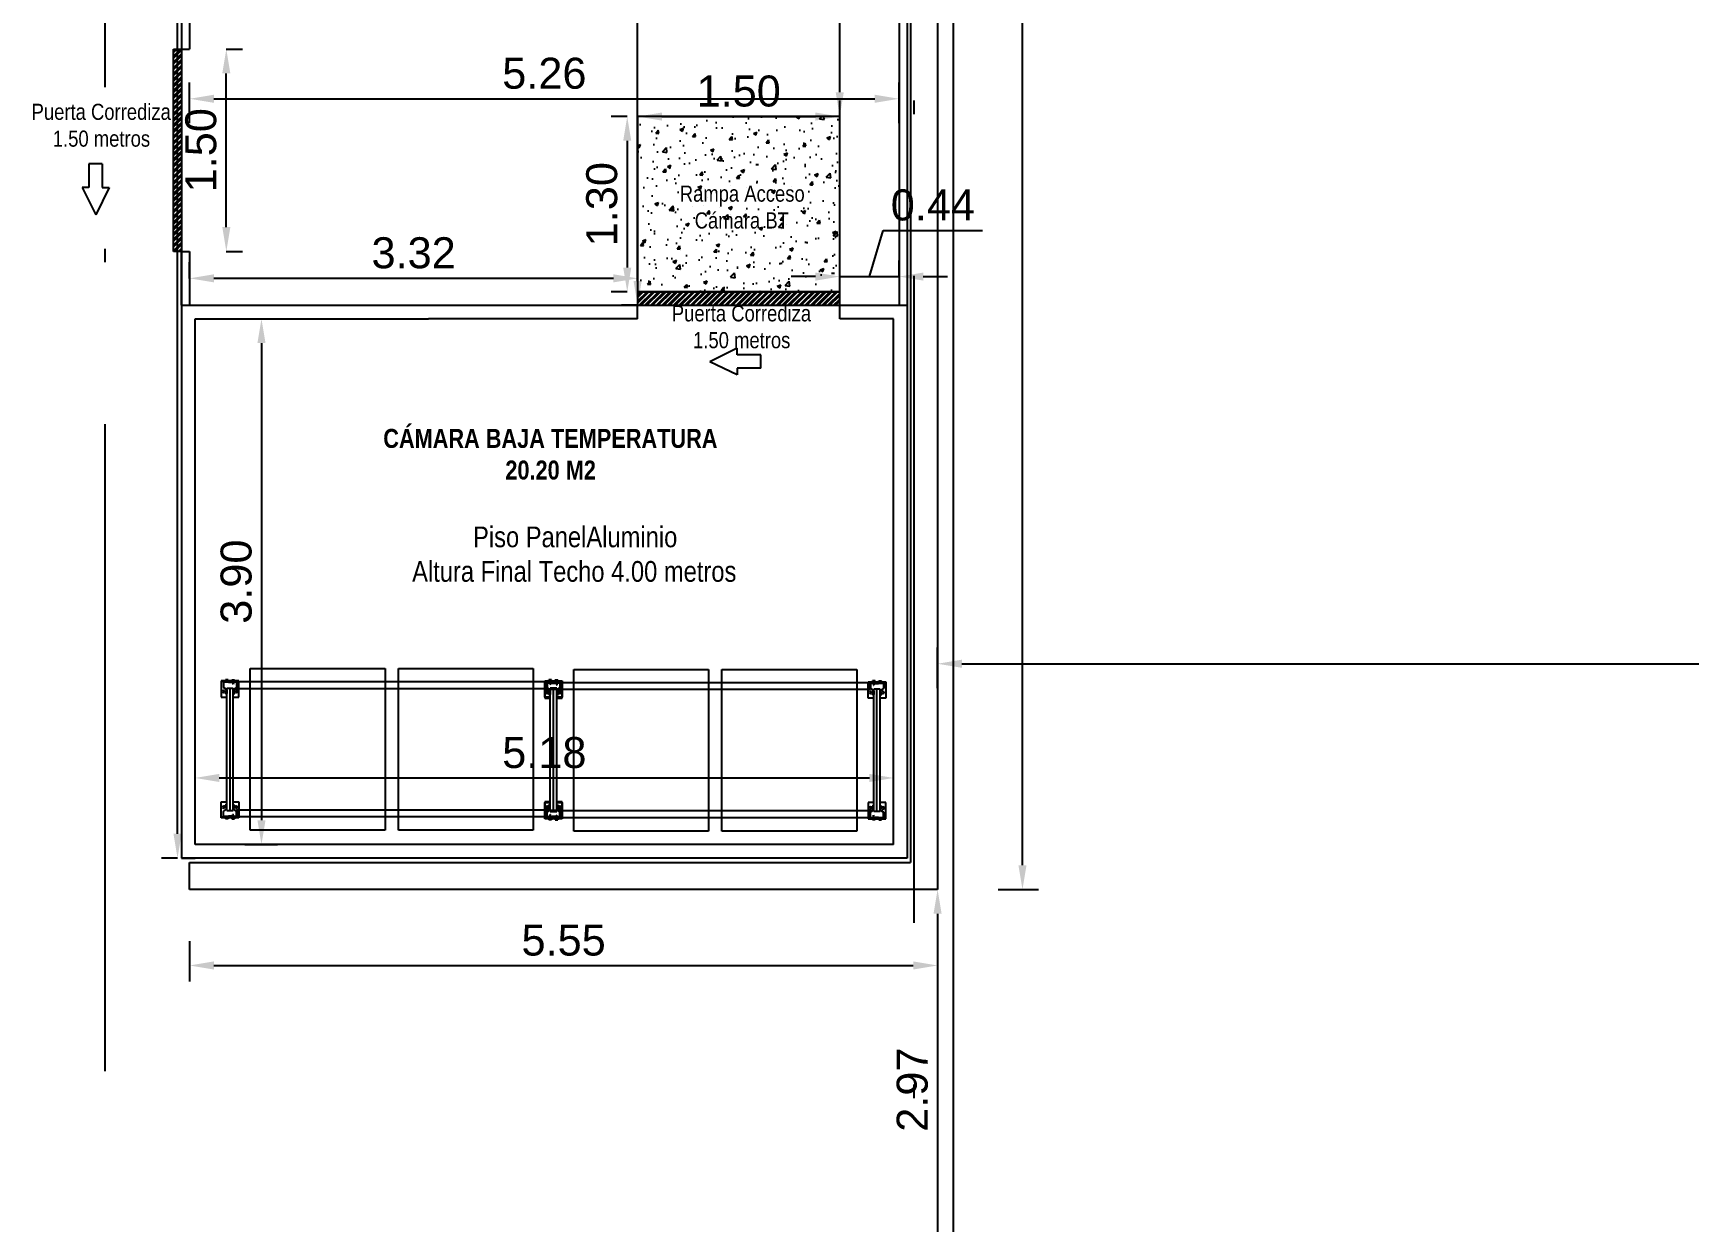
# Model space of a CAD drawing. Header units: metres. Extents: x 0 to 8715937, y -236336 to 216.
# Drawn here: x 164.11 to 176.4, y 69.66 to 78.48 of the extents above; entities that cross this region are included whole.
import ezdxf

# ---------------------------------------------------------------- set-up
doc = ezdxf.new("R2010")
doc.units = ezdxf.units.M
doc.header["$MEASUREMENT"] = 0
doc.header["$PDMODE"] = 3
doc.linetypes.add('ACAD_ISO10W100', pattern=[18, 12, -3, 0, -3])
for name, color, linetype in [('0-BLOCK-ARQUITECTURA', 7, 'Continuous'), ('0-BLOCK-ESTRUCTURA', 7, 'Continuous'), ('AAA BAST', 5, 'Continuous'), ('AAA COTAS', 7, 'Continuous'), ('AAA LARG', 1, 'Continuous'), ('AAA PALLETS', 7, 'Continuous'), ('COTAS INTERIORES', 2, 'Continuous'), ('EJES', 251, 'ACAD_ISO10W100'), ('FRIO', 7, 'Continuous'), ('MURO', 4, 'Continuous'), ('MURO 20 - vista', 5, 'Continuous'), ('TEXTO', 7, 'Continuous')]:
    doc.layers.add(name, color=color, linetype=linetype)
doc.styles.add('AR', font='arial.ttf')
doc.dimstyles.new('CotaLoc0', dxfattribs={"dimtxt": 0.23, "dimasz": 0.18, "dimexe": 0.12, "dimexo": 0.37, "dimgap": 0.07, "dimtad": 1, "dimzin": 0, "dimdsep": 46, "dimtxsty": 'AR', "dimcen": 0.9, "dimclrd": 251, "dimclre": 251, "dimadec": 0, "dimazin": 0, "dimtfac": 1, "dimtofl": 0, "dimtmove": 1, "dimatfit": 3, "dimfxl": 0.18, "dimtolj": 1, "dimtzin": 0, "dimarcsym": 1})

# ---------------------------------------------------------------- blocks, each defined once
blk = doc.blocks.new('DPM-ARQUITECTURA')
at = {"layer": 'MURO', "ltscale": 0.1}
blk.add_line((77.555, 72.128), (77.555, 72.328), dxfattribs=at)
blk = doc.blocks.new('DPM-ESTRUCTURA')
at = {"layer": 'EJES', "ltscale": 0.4}
for p, q in [((82.928, 113.18), (82.928, 41.58)), ((76.928, 41.58), (76.928, 112.33))]:
    blk.add_line(p, q, dxfattribs=at)
blk = doc.blocks.new('*D149')
at = {"layer": 'COTAS INTERIORES', "color": 251, "lineweight": -2, "ltscale": 0.1, "transparency": 16777216}
for p, q in [((165.275, 71.744), (165.275, 71.444)), ((170.825, 71.744), (170.825, 71.444)), ((165.455, 71.564), (170.645, 71.564))]:
    blk.add_line(p, q, dxfattribs=at)
at = {"layer": 'COTAS INTERIORES', "color": 251, "ltscale": 0.1, "transparency": 16777216}
for points in [[(165.455, 71.594), (165.455, 71.534), (165.275, 71.564)], [(170.645, 71.594), (170.645, 71.534), (170.825, 71.564)]]:
    blk.add_solid(points, dxfattribs=at)
at = {"layer": 'Defpoints', "color": 0, "ltscale": 0.1, "transparency": 16777216}
for p in [(165.275, 72.128), (170.825, 72.128), (170.825, 71.564)]:
    blk.add_point(p, dxfattribs=at)
at = {"layer": 'COTAS INTERIORES', "color": 0, "ltscale": 0.1, "transparency": 16777216, "insert": (168.05, 71.751), "char_height": 0.23, "attachment_point": 5, "style": 'AR'}
blk.add_mtext('\\A1;5.55', dxfattribs=at)
blk = doc.blocks.new('*D150')
at = {"layer": 'COTAS INTERIORES', "color": 251, "lineweight": -2, "ltscale": 0.1, "transparency": 16777216}
for p, q in [((171.275, 86.015), (171.575, 86.015)), ((171.455, 72.308), (171.455, 85.835)), ((171.275, 72.128), (171.575, 72.128))]:
    blk.add_line(p, q, dxfattribs=at)
at = {"layer": 'COTAS INTERIORES', "color": 251, "ltscale": 0.1, "transparency": 16777216}
for points in [[(171.425, 85.835), (171.485, 85.835), (171.455, 86.015)], [(171.425, 72.308), (171.485, 72.308), (171.455, 72.128)]]:
    blk.add_solid(points, dxfattribs=at)
at = {"layer": 'Defpoints', "color": 0, "ltscale": 0.1, "transparency": 16777216}
for p in [(170.825, 86.015), (171.455, 86.015), (170.825, 72.128)]:
    blk.add_point(p, dxfattribs=at)
at = {"layer": 'COTAS INTERIORES', "color": 0, "ltscale": 0.1, "transparency": 16777216, "insert": (171.268, 79.072), "char_height": 0.23, "attachment_point": 5, "rotation": 90, "style": 'AR'}
blk.add_mtext('\\A1;13.89', dxfattribs=at)
blk = doc.blocks.new('*D154')
at = {"layer": 'COTAS INTERIORES', "color": 251, "lineweight": -2, "ltscale": 0.1, "transparency": 16777216}
for p, q in [((170.94, 83.508), (171.06, 83.508)), ((170.94, 83.328), (170.94, 48.009)), ((170.94, 47.829), (171.06, 47.829))]:
    blk.add_line(p, q, dxfattribs=at)
at = {"layer": 'COTAS INTERIORES', "color": 251, "ltscale": 0.1, "transparency": 16777216}
for points in [[(170.91, 83.328), (170.97, 83.328), (170.94, 83.508)], [(170.91, 48.009), (170.97, 48.009), (170.94, 47.829)]]:
    blk.add_solid(points, dxfattribs=at)
at = {"layer": 'Defpoints', "color": 0, "ltscale": 0.1, "transparency": 16777216}
for p in [(170.825, 83.508), (170.825, 47.829), (170.94, 47.829)]:
    blk.add_point(p, dxfattribs=at)
at = {"layer": 'COTAS INTERIORES', "color": 0, "ltscale": 0.1, "transparency": 16777216, "insert": (170.753, 65.669), "char_height": 0.23, "attachment_point": 5, "rotation": 90, "style": 'AR'}
blk.add_mtext('\\A1;35.68', dxfattribs=at)
blk = doc.blocks.new('*D156')
at = {"layer": 'COTAS INTERIORES', "color": 251, "lineweight": -2, "ltscale": 0.1, "transparency": 16777216}
for p, q in [((170.825, 73.622), (170.825, 73.922)), ((190.6, 73.622), (190.6, 73.922)), ((171.005, 73.802), (190.42, 73.802))]:
    blk.add_line(p, q, dxfattribs=at)
at = {"layer": 'COTAS INTERIORES', "color": 251, "ltscale": 0.1, "transparency": 16777216}
for points in [[(171.005, 73.832), (171.005, 73.772), (170.825, 73.802)], [(190.42, 73.832), (190.42, 73.772), (190.6, 73.802)]]:
    blk.add_solid(points, dxfattribs=at)
at = {"layer": 'Defpoints', "color": 0, "ltscale": 0.1, "transparency": 16777216}
for p in [(190.6, 73.802), (170.825, 72.128), (190.6, 72.128)]:
    blk.add_point(p, dxfattribs=at)
at = {"layer": 'COTAS INTERIORES', "color": 0, "ltscale": 0.1, "transparency": 16777216, "insert": (180.713, 73.989), "char_height": 0.23, "attachment_point": 5, "style": 'AR'}
blk.add_mtext('\\A1;19.77', dxfattribs=at)
blk = doc.blocks.new('*D167')
at = {"layer": 'COTAS INTERIORES', "color": 251, "lineweight": -2, "ltscale": 0.1, "transparency": 16777216}
for p, q in [((165.185, 90.326), (165.065, 90.326)), ((165.185, 72.541), (165.185, 90.146)), ((165.185, 72.361), (165.065, 72.361))]:
    blk.add_line(p, q, dxfattribs=at)
at = {"layer": 'COTAS INTERIORES', "color": 251, "ltscale": 0.1, "transparency": 16777216}
for points in [[(165.155, 90.146), (165.215, 90.146), (165.185, 90.326)], [(165.155, 72.541), (165.215, 72.541), (165.185, 72.361)]]:
    blk.add_solid(points, dxfattribs=at)
at = {"layer": 'Defpoints', "color": 0, "ltscale": 0.1, "transparency": 16777216}
for p in [(165.185, 90.326), (165.275, 90.326), (165.275, 72.361)]:
    blk.add_point(p, dxfattribs=at)
at = {"layer": 'COTAS INTERIORES', "color": 0, "ltscale": 0.1, "transparency": 16777216, "insert": (164.997, 81.344), "char_height": 0.23, "attachment_point": 5, "rotation": 90, "style": 'AR'}
blk.add_mtext('\\A1;17.96', dxfattribs=at)
blk = doc.blocks.new('*D271')
at = {"layer": 'COTAS INTERIORES', "color": 251, "lineweight": -2, "ltscale": 0.1, "transparency": 16777216}
for p, q in [((170.825, 72.128), (170.705, 72.128)), ((170.825, 71.948), (170.825, 69.338)), ((170.825, 69.158), (170.705, 69.158))]:
    blk.add_line(p, q, dxfattribs=at)
at = {"layer": 'COTAS INTERIORES', "color": 251, "ltscale": 0.1, "transparency": 16777216}
for points in [[(170.795, 71.948), (170.855, 71.948), (170.825, 72.128)], [(170.795, 69.338), (170.855, 69.338), (170.825, 69.158)]]:
    blk.add_solid(points, dxfattribs=at)
at = {"layer": 'Defpoints', "color": 0, "ltscale": 0.1, "transparency": 16777216}
for p in [(170.825, 72.128), (170.825, 69.158), (170.825, 69.158)]:
    blk.add_point(p, dxfattribs=at)
at = {"layer": 'COTAS INTERIORES', "color": 0, "ltscale": 0.1, "transparency": 16777216, "insert": (170.638, 70.643), "char_height": 0.23, "attachment_point": 5, "rotation": 90, "style": 'AR'}
blk.add_mtext('\\A1;2.97', dxfattribs=at)
blk = doc.blocks.new('*D274')
at = {"layer": 'COTAS INTERIORES', "color": 251, "lineweight": -2, "ltscale": 0.1, "transparency": 16777216}
for p, q in [((168.522, 77.861), (168.402, 77.861)), ((168.522, 77.681), (168.522, 76.741)), ((168.522, 76.561), (168.402, 76.561))]:
    blk.add_line(p, q, dxfattribs=at)
at = {"layer": 'COTAS INTERIORES', "color": 251, "ltscale": 0.1, "transparency": 16777216}
for points in [[(168.492, 77.681), (168.552, 77.681), (168.522, 77.861)], [(168.492, 76.741), (168.552, 76.741), (168.522, 76.561)]]:
    blk.add_solid(points, dxfattribs=at)
at = {"layer": 'Defpoints', "color": 0, "ltscale": 0.1, "transparency": 16777216}
for p in [(168.599, 77.861), (168.522, 76.561), (168.599, 76.561)]:
    blk.add_point(p, dxfattribs=at)
at = {"layer": 'COTAS INTERIORES', "color": 0, "ltscale": 0.1, "transparency": 16777216, "insert": (168.334, 77.211), "char_height": 0.23, "attachment_point": 5, "rotation": 90, "style": 'AR'}
blk.add_mtext('\\A1;1.30', dxfattribs=at)
blk = doc.blocks.new('1A MODULO SIMPLE')
at = {"layer": 'AAA BAST'}
for points in [[(-2.131, 1.015), (-2.131, 1.017), (-2.141, 1.017), (-2.141, 1.04), (-2.117, 1.06), (-2.117, 1.1), (-2.157, 1.1), (-2.157, 1.098), (-2.177, 1.098), (-2.177, 1.1), (-2.217, 1.1), (-2.217, 1.06), (-2.193, 1.04), (-2.193, 1.017), (-2.203, 1.017), (-2.203, 1.015), (-2.191, 1.015), (-2.191, 1.041), (-2.215, 1.061), (-2.215, 1.098), (-2.179, 1.098), (-2.179, 1.096), (-2.155, 1.096), (-2.155, 1.098), (-2.119, 1.098), (-2.119, 1.061), (-2.143, 1.041), (-2.143, 1.015)], [(0.197, 1.015), (0.197, 1.017), (0.207, 1.017), (0.207, 1.04), (0.183, 1.06), (0.183, 1.1), (0.223, 1.1), (0.223, 1.098), (0.243, 1.098), (0.243, 1.1), (0.283, 1.1), (0.283, 1.06), (0.259, 1.04), (0.259, 1.017), (0.269, 1.017), (0.269, 1.015), (0.257, 1.015), (0.257, 1.041), (0.281, 1.061), (0.281, 1.098), (0.245, 1.098), (0.245, 1.096), (0.221, 1.096), (0.221, 1.098), (0.185, 1.098), (0.185, 1.061), (0.209, 1.041), (0.209, 1.015)], [(-2.131, 0.185), (-2.131, 0.183), (-2.141, 0.183), (-2.141, 0.16), (-2.117, 0.14), (-2.117, 0.1), (-2.157, 0.1), (-2.157, 0.102), (-2.177, 0.102), (-2.177, 0.1), (-2.217, 0.1), (-2.217, 0.14), (-2.193, 0.16), (-2.193, 0.183), (-2.203, 0.183), (-2.203, 0.185), (-2.191, 0.185), (-2.191, 0.159), (-2.215, 0.139), (-2.215, 0.102), (-2.179, 0.102), (-2.179, 0.104), (-2.155, 0.104), (-2.155, 0.102), (-2.119, 0.102), (-2.119, 0.139), (-2.143, 0.159), (-2.143, 0.185)], [(0.197, 0.185), (0.197, 0.183), (0.207, 0.183), (0.207, 0.16), (0.183, 0.14), (0.183, 0.1), (0.223, 0.1), (0.223, 0.102), (0.243, 0.102), (0.243, 0.1), (0.283, 0.1), (0.283, 0.14), (0.259, 0.16), (0.259, 0.183), (0.269, 0.183), (0.269, 0.185), (0.257, 0.185), (0.257, 0.159), (0.281, 0.139), (0.281, 0.102), (0.245, 0.102), (0.245, 0.104), (0.221, 0.104), (0.221, 0.102), (0.185, 0.102), (0.185, 0.139), (0.209, 0.159), (0.209, 0.185)]]:
    blk.add_hatch(color=251, dxfattribs=at).paths.add_polyline_path(points)
at = {"layer": 'AAA BAST', "color": 251}
for p, q in [((-2.217, 1.108), (-2.232, 1.108)), ((-2.232, 1.108), (-2.232, 0.988)), ((-2.117, 1.108), (-2.217, 1.108)), ((-2.217, 1.108), (-2.217, 1.103)), ((-2.18, 1.115), (-2.2, 1.115)), ((-2.2, 1.108), (-2.2, 1.115)), ((-2.19, 1.108), (-2.19, 1.115)), ((-2.18, 1.108), (-2.18, 1.115)), ((-2.153, 1.115), (-2.133, 1.115)), ((-2.153, 1.108), (-2.153, 1.115)), ((-2.143, 1.108), (-2.143, 1.115)), ((-2.133, 1.108), (-2.133, 1.115)), ((-2.117, 1.103), (-2.117, 1.108)), ((-2.102, 1.108), (-2.117, 1.108)), ((-2.102, 0.988), (-2.102, 1.108)), ((0.168, 0.988), (0.168, 1.108)), ((0.168, 1.108), (0.183, 1.108)), ((0.183, 1.103), (0.183, 1.108)), ((0.183, 1.108), (0.283, 1.108)), ((0.22, 1.115), (0.2, 1.115)), ((0.2, 1.108), (0.2, 1.115)), ((0.21, 1.108), (0.21, 1.115)), ((0.22, 1.108), (0.22, 1.115)), ((0.247, 1.115), (0.267, 1.115)), ((0.247, 1.108), (0.247, 1.115)), ((0.257, 1.108), (0.257, 1.115)), ((0.267, 1.108), (0.267, 1.115)), ((0.283, 1.108), (0.283, 1.103)), ((0.283, 1.108), (0.298, 1.108)), ((0.298, 1.108), (0.298, 0.988)), ((-2.217, 1.103), (-2.232, 1.103)), ((-2.232, 0.988), (-2.191, 0.988)), ((-2.217, 1.103), (-2.117, 1.103)), ((-2.177, 1.1), (-2.217, 1.1)), ((-2.217, 1.1), (-2.217, 1.06)), ((-2.217, 1.06), (-2.193, 1.04)), ((-2.215, 1.098), (-2.215, 1.061)), ((-2.179, 1.098), (-2.215, 1.098)), ((-2.215, 1.061), (-2.191, 1.041)), ((-2.207, 1.1), (-2.207, 1.103)), ((-2.207, 1.103), (-2.174, 1.103)), ((-2.193, 1.017), (-2.203, 1.017)), ((-2.203, 1.017), (-2.203, 1.015)), ((-2.191, 1.015), (-2.203, 1.015)), ((-2.193, 1.036), (-2.198, 1.036)), ((-2.198, 1.021), (-2.198, 1.036)), ((-2.193, 1.029), (-2.198, 1.029)), ((-2.193, 1.021), (-2.198, 1.021)), ((-2.193, 1.04), (-2.193, 1.017)), ((-2.191, 1.053), (-2.167, 1.053)), ((-2.191, 0.147), (-2.191, 1.053)), ((-2.191, 1.041), (-2.191, 1.015)), ((-2.179, 1.098), (-2.179, 1.096)), ((-2.155, 1.096), (-2.179, 1.096)), ((-2.177, 1.1), (-2.177, 1.098)), ((-2.177, 1.1), (-2.174, 1.1)), ((-2.157, 1.098), (-2.177, 1.098)), ((-2.174, 1.1), (-2.174, 1.103)), ((-2.167, 1.053), (-2.143, 1.053)), ((-2.167, 0.147), (-2.167, 1.053)), ((-2.16, 1.1), (-2.16, 1.103)), ((-2.157, 1.1), (-2.16, 1.1)), ((-2.117, 1.1), (-2.157, 1.1)), ((-2.157, 1.1), (-2.157, 1.098)), ((-2.119, 1.098), (-2.155, 1.098)), ((-2.155, 1.098), (-2.155, 1.096)), ((-2.119, 1.061), (-2.143, 1.041)), ((-2.143, 0.147), (-2.143, 1.053)), ((-2.143, 1.041), (-2.143, 1.015)), ((-2.143, 1.015), (-2.131, 1.015)), ((-2.143, 0.988), (-2.102, 0.988)), ((-2.117, 1.06), (-2.141, 1.04)), ((-2.141, 1.04), (-2.141, 1.017)), ((-2.136, 1.036), (-2.141, 1.036)), ((-2.141, 1.021), (-2.141, 1.036)), ((-2.136, 1.029), (-2.141, 1.029)), ((-2.136, 1.021), (-2.141, 1.021)), ((-2.141, 1.017), (-2.131, 1.017)), ((-2.136, 1.021), (-2.136, 1.036)), ((-2.136, 1.033), (-2.131, 1.033)), ((-2.136, 1.024), (-2.131, 1.024)), ((-2.131, 1.024), (-2.131, 1.033)), ((-2.131, 1.015), (-2.131, 1.017)), ((-2.127, 1.1), (-2.127, 1.103)), ((-2.119, 1.098), (-2.119, 1.061)), ((-2.117, 1.103), (-2.102, 1.103)), ((-2.117, 1.1), (-2.117, 1.06)), ((0.183, 1.103), (0.168, 1.103)), ((0.209, 0.988), (0.168, 0.988)), ((0.283, 1.103), (0.183, 1.103)), ((0.183, 1.1), (0.223, 1.1)), ((0.183, 1.1), (0.183, 1.06)), ((0.183, 1.06), (0.207, 1.04)), ((0.185, 1.098), (0.185, 1.061)), ((0.185, 1.098), (0.221, 1.098)), ((0.185, 1.061), (0.209, 1.041)), ((0.193, 1.1), (0.193, 1.103)), ((0.202, 1.033), (0.197, 1.033)), ((0.197, 1.024), (0.197, 1.033)), ((0.202, 1.024), (0.197, 1.024)), ((0.207, 1.017), (0.197, 1.017)), ((0.197, 1.015), (0.197, 1.017)), ((0.209, 1.015), (0.197, 1.015)), ((0.202, 1.036), (0.207, 1.036)), ((0.202, 1.021), (0.202, 1.036)), ((0.202, 1.029), (0.207, 1.029)), ((0.202, 1.021), (0.207, 1.021)), ((0.207, 1.04), (0.207, 1.017)), ((0.207, 1.021), (0.207, 1.036)), ((0.233, 1.053), (0.209, 1.053)), ((0.209, 0.147), (0.209, 1.053)), ((0.209, 1.041), (0.209, 1.015)), ((0.221, 1.098), (0.221, 1.096)), ((0.221, 1.096), (0.245, 1.096)), ((0.223, 1.1), (0.223, 1.098)), ((0.223, 1.1), (0.226, 1.1)), ((0.223, 1.098), (0.243, 1.098)), ((0.226, 1.1), (0.226, 1.103)), ((0.257, 1.053), (0.233, 1.053)), ((0.233, 0.147), (0.233, 1.053)), ((0.24, 1.1), (0.24, 1.103)), ((0.273, 1.103), (0.24, 1.103)), ((0.243, 1.1), (0.24, 1.1)), ((0.243, 1.1), (0.283, 1.1)), ((0.243, 1.1), (0.243, 1.098)), ((0.245, 1.098), (0.281, 1.098)), ((0.245, 1.098), (0.245, 1.096)), ((0.281, 1.061), (0.257, 1.041)), ((0.257, 0.147), (0.257, 1.053)), ((0.257, 1.041), (0.257, 1.015)), ((0.257, 1.015), (0.269, 1.015)), ((0.298, 0.988), (0.257, 0.988)), ((0.283, 1.06), (0.259, 1.04)), ((0.259, 1.04), (0.259, 1.017)), ((0.259, 1.036), (0.264, 1.036)), ((0.259, 1.029), (0.264, 1.029)), ((0.259, 1.021), (0.264, 1.021)), ((0.259, 1.017), (0.269, 1.017)), ((0.264, 1.021), (0.264, 1.036)), ((0.269, 1.017), (0.269, 1.015)), ((0.273, 1.1), (0.273, 1.103)), ((0.281, 1.098), (0.281, 1.061)), ((0.283, 1.103), (0.298, 1.103)), ((0.283, 1.1), (0.283, 1.06)), ((-2.232, 0.092), (-2.232, 0.212)), ((-2.232, 0.212), (-2.191, 0.212)), ((-2.217, 0.14), (-2.193, 0.16)), ((-2.217, 0.1), (-2.217, 0.14)), ((-2.215, 0.139), (-2.191, 0.159)), ((-2.215, 0.102), (-2.215, 0.139)), ((-2.191, 0.185), (-2.203, 0.185)), ((-2.203, 0.183), (-2.203, 0.185)), ((-2.193, 0.183), (-2.203, 0.183)), ((-2.193, 0.18), (-2.198, 0.18)), ((-2.198, 0.165), (-2.198, 0.18)), ((-2.193, 0.173), (-2.198, 0.173)), ((-2.193, 0.165), (-2.198, 0.165)), ((-2.193, 0.16), (-2.193, 0.183)), ((-2.191, 0.159), (-2.191, 0.185)), ((-2.191, 0.147), (-2.167, 0.147)), ((-2.167, 0.147), (-2.143, 0.147)), ((-2.143, 0.212), (-2.102, 0.212)), ((-2.143, 0.159), (-2.143, 0.185)), ((-2.143, 0.185), (-2.131, 0.185)), ((-2.119, 0.139), (-2.143, 0.159)), ((-2.141, 0.16), (-2.141, 0.183)), ((-2.141, 0.183), (-2.131, 0.183)), ((-2.136, 0.18), (-2.141, 0.18)), ((-2.141, 0.165), (-2.141, 0.18)), ((-2.136, 0.173), (-2.141, 0.173)), ((-2.136, 0.165), (-2.141, 0.165)), ((-2.117, 0.14), (-2.141, 0.16)), ((-2.136, 0.165), (-2.136, 0.18)), ((-2.136, 0.177), (-2.131, 0.177)), ((-2.136, 0.168), (-2.131, 0.168)), ((-2.131, 0.185), (-2.131, 0.183)), ((-2.131, 0.168), (-2.131, 0.177)), ((-2.119, 0.102), (-2.119, 0.139)), ((-2.117, 0.1), (-2.117, 0.14)), ((-2.102, 0.212), (-2.102, 0.092)), ((0.209, 0.212), (0.168, 0.212)), ((0.168, 0.212), (0.168, 0.092)), ((0.183, 0.14), (0.207, 0.16)), ((0.183, 0.1), (0.183, 0.14)), ((0.185, 0.139), (0.209, 0.159)), ((0.185, 0.102), (0.185, 0.139)), ((0.209, 0.185), (0.197, 0.185)), ((0.197, 0.185), (0.197, 0.183)), ((0.207, 0.183), (0.197, 0.183)), ((0.202, 0.177), (0.197, 0.177)), ((0.197, 0.168), (0.197, 0.177)), ((0.202, 0.168), (0.197, 0.168)), ((0.202, 0.18), (0.207, 0.18)), ((0.202, 0.165), (0.202, 0.18)), ((0.202, 0.173), (0.207, 0.173)), ((0.202, 0.165), (0.207, 0.165)), ((0.207, 0.16), (0.207, 0.183)), ((0.207, 0.165), (0.207, 0.18)), ((0.209, 0.159), (0.209, 0.185)), ((0.233, 0.147), (0.209, 0.147)), ((0.257, 0.147), (0.233, 0.147)), ((0.298, 0.212), (0.257, 0.212)), ((0.257, 0.159), (0.257, 0.185)), ((0.257, 0.185), (0.269, 0.185)), ((0.281, 0.139), (0.257, 0.159)), ((0.259, 0.16), (0.259, 0.183)), ((0.259, 0.183), (0.269, 0.183)), ((0.259, 0.18), (0.264, 0.18)), ((0.259, 0.173), (0.264, 0.173)), ((0.259, 0.165), (0.264, 0.165)), ((0.283, 0.14), (0.259, 0.16)), ((0.264, 0.165), (0.264, 0.18)), ((0.269, 0.183), (0.269, 0.185)), ((0.281, 0.102), (0.281, 0.139)), ((0.283, 0.1), (0.283, 0.14)), ((0.298, 0.092), (0.298, 0.212)), ((-2.217, 0.097), (-2.232, 0.097)), ((-2.217, 0.092), (-2.232, 0.092)), ((-2.177, 0.1), (-2.217, 0.1)), ((-2.217, 0.097), (-2.117, 0.097)), ((-2.217, 0.092), (-2.217, 0.097)), ((-2.117, 0.092), (-2.217, 0.092)), ((-2.179, 0.102), (-2.215, 0.102)), ((-2.207, 0.1), (-2.207, 0.097)), ((-2.207, 0.097), (-2.174, 0.097)), ((-2.2, 0.092), (-2.2, 0.085)), ((-2.18, 0.085), (-2.2, 0.085)), ((-2.19, 0.092), (-2.19, 0.085)), ((-2.18, 0.092), (-2.18, 0.085)), ((-2.179, 0.102), (-2.179, 0.104)), ((-2.155, 0.104), (-2.179, 0.104)), ((-2.157, 0.102), (-2.177, 0.102)), ((-2.177, 0.1), (-2.177, 0.102)), ((-2.177, 0.1), (-2.174, 0.1)), ((-2.174, 0.1), (-2.174, 0.097)), ((-2.16, 0.1), (-2.16, 0.097)), ((-2.157, 0.1), (-2.16, 0.1)), ((-2.157, 0.1), (-2.157, 0.102)), ((-2.117, 0.1), (-2.157, 0.1)), ((-2.155, 0.102), (-2.155, 0.104)), ((-2.119, 0.102), (-2.155, 0.102)), ((-2.153, 0.092), (-2.153, 0.085)), ((-2.153, 0.085), (-2.133, 0.085)), ((-2.143, 0.092), (-2.143, 0.085)), ((-2.133, 0.092), (-2.133, 0.085)), ((-2.127, 0.1), (-2.127, 0.097)), ((-2.117, 0.097), (-2.117, 0.092)), ((-2.117, 0.097), (-2.102, 0.097)), ((-2.102, 0.092), (-2.117, 0.092)), ((0.183, 0.097), (0.168, 0.097)), ((0.168, 0.092), (0.183, 0.092)), ((0.183, 0.1), (0.223, 0.1)), ((0.283, 0.097), (0.183, 0.097)), ((0.183, 0.097), (0.183, 0.092)), ((0.183, 0.092), (0.283, 0.092)), ((0.185, 0.102), (0.221, 0.102)), ((0.193, 0.1), (0.193, 0.097)), ((0.2, 0.092), (0.2, 0.085)), ((0.22, 0.085), (0.2, 0.085)), ((0.21, 0.092), (0.21, 0.085)), ((0.22, 0.092), (0.22, 0.085)), ((0.221, 0.102), (0.221, 0.104)), ((0.221, 0.104), (0.245, 0.104)), ((0.223, 0.102), (0.243, 0.102)), ((0.223, 0.1), (0.223, 0.102)), ((0.223, 0.1), (0.226, 0.1)), ((0.226, 0.1), (0.226, 0.097)), ((0.24, 0.1), (0.24, 0.097)), ((0.243, 0.1), (0.24, 0.1)), ((0.273, 0.097), (0.24, 0.097)), ((0.243, 0.1), (0.243, 0.102)), ((0.243, 0.1), (0.283, 0.1)), ((0.245, 0.102), (0.245, 0.104)), ((0.245, 0.102), (0.281, 0.102)), ((0.247, 0.092), (0.247, 0.085)), ((0.247, 0.085), (0.267, 0.085)), ((0.257, 0.092), (0.257, 0.085)), ((0.267, 0.092), (0.267, 0.085)), ((0.273, 0.1), (0.273, 0.097)), ((0.283, 0.092), (0.283, 0.097)), ((0.283, 0.097), (0.298, 0.097)), ((0.283, 0.092), (0.298, 0.092))]:
    blk.add_line(p, q, dxfattribs=at)
for centre in [(-2.214, 1.029), (-2.119, 1.029), (0.186, 1.029), (0.281, 1.029), (-2.214, 0.172), (-2.119, 0.172), (0.186, 0.172), (0.281, 0.172)]:
    blk.add_circle(centre, 0.0075, dxfattribs=at)
at = {"layer": 'AAA LARG', "color": 251}
for p, q in [((-2.141, 1.105), (-2.145, 1.083)), ((-2.142, 1.082), (-2.145, 1.083)), ((-2.138, 1.102), (-2.142, 1.082)), ((-2.141, 1.105), (-2.112, 1.105)), ((-2.115, 1.102), (-2.138, 1.102)), ((-2.115, 1.045), (-2.115, 1.102)), ((-2.112, 1.045), (-2.115, 1.045)), ((-2.112, 1.105), (-2.112, 1.045)), ((-2.112, 1.1), (0.178, 1.1)), ((-2.112, 1.05), (0.178, 1.05)), ((0.207, 1.105), (0.178, 1.105)), ((0.178, 1.105), (0.178, 1.045)), ((0.178, 1.045), (0.182, 1.045)), ((0.182, 1.045), (0.182, 1.102)), ((0.182, 1.102), (0.205, 1.102)), ((0.205, 1.102), (0.209, 1.082)), ((0.207, 1.105), (0.212, 1.083)), ((0.209, 1.082), (0.212, 1.083)), ((-2.112, 0.155), (-2.115, 0.155)), ((-2.115, 0.155), (-2.115, 0.098)), ((-2.112, 0.095), (-2.112, 0.155)), ((-2.112, 0.15), (0.178, 0.15)), ((0.178, 0.095), (0.178, 0.155)), ((0.178, 0.155), (0.182, 0.155)), ((0.182, 0.155), (0.182, 0.098)), ((-2.142, 0.118), (-2.145, 0.117)), ((-2.141, 0.095), (-2.145, 0.117)), ((-2.138, 0.098), (-2.142, 0.118)), ((-2.141, 0.095), (-2.112, 0.095)), ((-2.115, 0.098), (-2.138, 0.098)), ((-2.112, 0.1), (0.178, 0.1)), ((0.207, 0.095), (0.178, 0.095)), ((0.182, 0.098), (0.205, 0.098)), ((0.205, 0.098), (0.209, 0.118)), ((0.207, 0.095), (0.212, 0.117)), ((0.209, 0.118), (0.212, 0.117))]:
    blk.add_line(p, q, dxfattribs=at)
at = {"layer": 'AAA PALLETS', "color": 251, "ltscale": 0.21}
for p, q in [((-1.017, 1.2), (-2.017, 1.2)), ((-2.017, 1.2), (-2.017, 0)), ((-1.017, 0), (-1.017, 1.2)), ((0.083, 1.2), (-0.917, 1.2)), ((-0.917, 1.2), (-0.917, 0)), ((0.083, 0), (0.083, 1.2)), ((-2.017, 0), (-1.017, 0)), ((-0.917, 0), (0.083, 0))]:
    blk.add_line(p, q, dxfattribs=at)
blk = doc.blocks.new('*D275')
at = {"layer": 'COTAS INTERIORES', "color": 251, "lineweight": -2, "ltscale": 0.1, "transparency": 16777216}
for p, q in [((165.685, 76.361), (165.928, 76.361)), ((165.808, 76.181), (165.808, 72.641)), ((165.685, 72.461), (165.928, 72.461))]:
    blk.add_line(p, q, dxfattribs=at)
at = {"layer": 'COTAS INTERIORES', "color": 251, "ltscale": 0.1, "transparency": 16777216}
for points in [[(165.778, 76.181), (165.838, 76.181), (165.808, 76.361)], [(165.778, 72.641), (165.838, 72.641), (165.808, 72.461)]]:
    blk.add_solid(points, dxfattribs=at)
at = {"layer": 'Defpoints', "color": 0, "ltscale": 0.1, "transparency": 16777216}
for p in [(165.315, 76.361), (165.315, 72.461), (165.808, 72.461)]:
    blk.add_point(p, dxfattribs=at)
at = {"layer": 'COTAS INTERIORES', "color": 0, "ltscale": 0.1, "transparency": 16777216, "insert": (165.621, 74.411), "char_height": 0.23, "attachment_point": 5, "rotation": 90, "style": 'AR'}
blk.add_mtext('\\A1;3.90', dxfattribs=at)
blk = doc.blocks.new('*D276')
at = {"layer": 'COTAS INTERIORES', "color": 251, "lineweight": -2, "ltscale": 0.1, "transparency": 16777216}
for p, q in [((165.315, 72.831), (165.315, 73.075)), ((170.499, 72.831), (170.499, 73.075)), ((165.495, 72.955), (170.319, 72.955))]:
    blk.add_line(p, q, dxfattribs=at)
at = {"layer": 'COTAS INTERIORES', "color": 251, "ltscale": 0.1, "transparency": 16777216}
for points in [[(165.495, 72.985), (165.495, 72.925), (165.315, 72.955)], [(170.319, 72.985), (170.319, 72.925), (170.499, 72.955)]]:
    blk.add_solid(points, dxfattribs=at)
at = {"layer": 'Defpoints', "color": 0, "ltscale": 0.1, "transparency": 16777216}
for p in [(170.499, 72.955), (165.315, 72.461), (170.499, 72.461)]:
    blk.add_point(p, dxfattribs=at)
at = {"layer": 'COTAS INTERIORES', "color": 0, "ltscale": 0.1, "transparency": 16777216, "insert": (167.907, 73.142), "char_height": 0.23, "attachment_point": 5, "style": 'AR'}
blk.add_mtext('\\A1;5.18', dxfattribs=at)
blk = doc.blocks.new('*D277')
at = {"layer": 'COTAS INTERIORES', "color": 251, "lineweight": -2, "ltscale": 0.1, "transparency": 16777216}
for p, q in [((165.547, 78.361), (165.667, 78.361)), ((165.547, 77.041), (165.547, 78.181)), ((165.547, 76.861), (165.667, 76.861))]:
    blk.add_line(p, q, dxfattribs=at)
at = {"layer": 'COTAS INTERIORES', "color": 251, "ltscale": 0.1, "transparency": 16777216}
for points in [[(165.517, 78.181), (165.577, 78.181), (165.547, 78.361)], [(165.517, 77.041), (165.577, 77.041), (165.547, 76.861)]]:
    blk.add_solid(points, dxfattribs=at)
at = {"layer": 'Defpoints', "color": 0, "ltscale": 0.1, "transparency": 16777216}
for p in [(165.275, 78.361), (165.547, 78.361), (165.275, 76.861)]:
    blk.add_point(p, dxfattribs=at)
at = {"layer": 'COTAS INTERIORES', "color": 0, "ltscale": 0.1, "transparency": 16777216, "insert": (165.359, 77.611), "char_height": 0.23, "attachment_point": 5, "rotation": 90, "style": 'AR'}
blk.add_mtext('\\A1;1.50', dxfattribs=at)
blk = doc.blocks.new('*D278')
at = {"layer": 'COTAS INTERIORES', "color": 251, "lineweight": -2, "ltscale": 0.1, "transparency": 16777216}
for p, q in [((165.275, 77.813), (165.275, 78.113)), ((170.539, 77.813), (170.539, 78.113)), ((165.455, 77.993), (170.359, 77.993))]:
    blk.add_line(p, q, dxfattribs=at)
at = {"layer": 'COTAS INTERIORES', "color": 251, "ltscale": 0.1, "transparency": 16777216}
for points in [[(165.455, 78.023), (165.455, 77.963), (165.275, 77.993)], [(170.359, 78.023), (170.359, 77.963), (170.539, 77.993)]]:
    blk.add_solid(points, dxfattribs=at)
at = {"layer": 'Defpoints', "color": 0, "ltscale": 0.1, "transparency": 16777216}
for p in [(170.539, 77.993), (165.275, 76.461), (170.539, 76.461)]:
    blk.add_point(p, dxfattribs=at)
at = {"layer": 'COTAS INTERIORES', "color": 0, "ltscale": 0.1, "transparency": 16777216, "insert": (167.907, 78.181), "char_height": 0.23, "attachment_point": 5, "style": 'AR'}
blk.add_mtext('\\A1;5.26', dxfattribs=at)
blk = doc.blocks.new('*D279')
at = {"layer": 'COTAS INTERIORES', "color": 251, "lineweight": -2, "ltscale": 0.1, "transparency": 16777216}
for p, q in [((170.099, 77.861), (170.099, 77.981)), ((168.599, 77.861), (168.599, 77.741)), ((168.779, 77.861), (169.919, 77.861))]:
    blk.add_line(p, q, dxfattribs=at)
at = {"layer": 'COTAS INTERIORES', "color": 251, "ltscale": 0.1, "transparency": 16777216}
for points in [[(168.779, 77.891), (168.779, 77.831), (168.599, 77.861)], [(169.919, 77.891), (169.919, 77.831), (170.099, 77.861)]]:
    blk.add_solid(points, dxfattribs=at)
at = {"layer": 'Defpoints', "color": 0, "ltscale": 0.1, "transparency": 16777216}
for p in [(168.599, 77.861), (170.099, 77.861), (170.099, 77.861)]:
    blk.add_point(p, dxfattribs=at)
at = {"layer": 'COTAS INTERIORES', "color": 0, "ltscale": 0.1, "transparency": 16777216, "insert": (169.349, 78.049), "char_height": 0.23, "attachment_point": 5, "style": 'AR'}
blk.add_mtext('\\A1;1.50', dxfattribs=at)
blk = doc.blocks.new('*D280')
at = {"layer": 'COTAS INTERIORES', "color": 251, "lineweight": -2, "ltscale": 0.1, "transparency": 16777216}
for p, q in [((168.599, 92.129), (168.479, 92.129)), ((168.599, 76.641), (168.599, 91.949)), ((168.599, 76.461), (168.479, 76.461))]:
    blk.add_line(p, q, dxfattribs=at)
at = {"layer": 'COTAS INTERIORES', "color": 251, "ltscale": 0.1, "transparency": 16777216}
for points in [[(168.569, 91.949), (168.629, 91.949), (168.599, 92.129)], [(168.569, 76.641), (168.629, 76.641), (168.599, 76.461)]]:
    blk.add_solid(points, dxfattribs=at)
at = {"layer": 'Defpoints', "color": 0, "ltscale": 0.1, "transparency": 16777216}
for p in [(168.599, 92.129), (168.599, 92.129), (168.599, 76.461)]:
    blk.add_point(p, dxfattribs=at)
at = {"layer": 'COTAS INTERIORES', "color": 0, "ltscale": 0.1, "transparency": 16777216, "insert": (168.411, 84.295), "char_height": 0.23, "attachment_point": 5, "rotation": 90, "style": 'AR'}
blk.add_mtext('\\A1;15.67', dxfattribs=at)
blk = doc.blocks.new('*D290')
at = {"layer": 'COTAS INTERIORES', "color": 251, "lineweight": -2, "ltscale": 0.1, "transparency": 16777216}
for p, q in [((170.099, 79.861), (169.979, 79.861)), ((170.099, 78.041), (170.099, 79.681)), ((170.099, 77.861), (169.979, 77.861))]:
    blk.add_line(p, q, dxfattribs=at)
at = {"layer": 'COTAS INTERIORES', "color": 251, "ltscale": 0.1, "transparency": 16777216}
for points in [[(170.069, 79.681), (170.129, 79.681), (170.099, 79.861)], [(170.069, 78.041), (170.129, 78.041), (170.099, 77.861)]]:
    blk.add_solid(points, dxfattribs=at)
at = {"layer": 'Defpoints', "color": 0, "ltscale": 0.1, "transparency": 16777216}
for p in [(170.099, 79.861), (170.099, 79.861), (170.099, 77.861)]:
    blk.add_point(p, dxfattribs=at)
at = {"layer": 'COTAS INTERIORES', "color": 0, "ltscale": 0.1, "transparency": 16777216, "insert": (169.911, 78.861), "char_height": 0.23, "attachment_point": 5, "rotation": 90, "style": 'AR'}
blk.add_mtext('\\A1;2.00', dxfattribs=at)
blk = doc.blocks.new('*D291')
at = {"layer": 'COTAS INTERIORES', "color": 251, "lineweight": -2, "ltscale": 0.1, "transparency": 16777216}
for p, q in [((165.275, 76.661), (165.275, 76.781)), ((168.599, 76.661), (168.599, 76.781)), ((168.419, 76.661), (165.455, 76.661))]:
    blk.add_line(p, q, dxfattribs=at)
at = {"layer": 'COTAS INTERIORES', "color": 251, "ltscale": 0.1, "transparency": 16777216}
for points in [[(165.455, 76.691), (165.455, 76.631), (165.275, 76.661)], [(168.419, 76.691), (168.419, 76.631), (168.599, 76.661)]]:
    blk.add_solid(points, dxfattribs=at)
at = {"layer": 'Defpoints', "color": 0, "ltscale": 0.1, "transparency": 16777216}
for p in [(165.275, 76.661), (165.275, 76.461), (168.599, 76.461)]:
    blk.add_point(p, dxfattribs=at)
at = {"layer": 'COTAS INTERIORES', "color": 0, "ltscale": 0.1, "transparency": 16777216, "insert": (166.937, 76.849), "char_height": 0.23, "attachment_point": 5, "style": 'AR'}
blk.add_mtext('\\A1;3.32', dxfattribs=at)
blk = doc.blocks.new('*D292')
at = {"layer": 'COTAS INTERIORES', "color": 251, "lineweight": -2, "ltscale": 0.1, "transparency": 16777216}
for p, q in [((170.319, 76.674), (170.421, 77.017)), ((170.421, 77.017), (171.158, 77.017)), ((170.099, 76.674), (170.099, 76.794)), ((170.539, 76.674), (170.539, 76.794)), ((169.919, 76.674), (169.739, 76.674)), ((170.099, 76.674), (170.539, 76.674)), ((170.719, 76.674), (170.899, 76.674))]:
    blk.add_line(p, q, dxfattribs=at)
at = {"layer": 'COTAS INTERIORES', "color": 251, "ltscale": 0.1, "transparency": 16777216}
for points in [[(169.919, 76.704), (169.919, 76.644), (170.099, 76.674)], [(170.719, 76.704), (170.719, 76.644), (170.539, 76.674)]]:
    blk.add_solid(points, dxfattribs=at)
at = {"layer": 'Defpoints', "color": 0, "ltscale": 0.1, "transparency": 16777216}
for p in [(170.539, 76.674), (170.099, 76.461), (170.539, 76.461)]:
    blk.add_point(p, dxfattribs=at)
at = {"layer": 'COTAS INTERIORES', "color": 0, "ltscale": 0.1, "transparency": 16777216, "insert": (170.79, 77.204), "char_height": 0.23, "attachment_point": 5, "style": 'AR'}
blk.add_mtext('\\A1;0.44', dxfattribs=at)

msp = doc.modelspace()

# ---------------------------------------------------------------- hatches: boundary and pattern name
at = {"layer": 'MURO 20 - vista', "ltscale": 0.1}
h = msp.add_hatch(dxfattribs=at)
h.set_pattern_fill('ANSI32', color=5, scale=0.08)
h.paths.add_polyline_path([(165.215, 78.361), (165.155, 78.361), (165.155, 76.861), (165.215, 76.861)])
h = msp.add_hatch(dxfattribs=at)
h.set_pattern_fill('AR-CONC', color=0, scale=0.038)
h.set_pattern_definition([(50, (-0.16606, -14.06784), (0.27255887, -0.0238458), [0.0285, -0.3135]), (355, (-0.16606, -14.06784), (-0.0527255, 0.285833), [0.0228, -0.2508]), (100.45144, (-0.14334, -14.06983), (0.21983336, 0.2619872), [0.02422127, -0.266434]), (46.1842, (-0.16606, -13.99184), (0.4055517, -0.0628973), [0.04275, -0.47025]), (96.63564, (-0.13226, -13.99708), (0.3551715, 0.3701651), [0.0363319, -0.3996512]), (351.18416, (-0.16606, -13.99184), (0.3551715, 0.3701651), [0.0342, -0.3762]), (21, (-0.12806, -14.01084), (0.22682468, -0.15299518), [0.0285, -0.3135]), (326, (-0.12806, -14.01084), (0.09245983, 0.275557), [0.0228, -0.2508]), (71.45144, (-0.10915, -14.0236), (0.3192845, 0.12256184), [0.02422127, -0.266434]), (37.5, (-0.16606, -14.06784), (0.004620745, 0.126499664), [0, -0.24776, 0, -0.2546, 0, -0.25175]), (7.5, (-0.16606, -14.06784), (0.09996642, 0.14987645), [0, -0.14516, 0, -0.24206, 0, -0.09595]), (327.5, (-0.2508, -14.06784), (0.202852526, -0.00857085), [0, -0.095, 0, -0.2964, 0, -0.3933]), (317.5, (-0.2888, -14.06784), (0.22161074, 0.0380399), [0, -0.1235, 0, -0.19684, 0, -0.2793])])
h.paths.add_polyline_path([(168.599, 76.561), (170.099, 76.561), (170.099, 77.861), (168.599, 77.861)])
h.paths.add_polyline_path([(168.872, 76.964), (169.859, 76.964), (169.859, 77.414), (168.872, 77.414)], flags=24)
h = msp.add_hatch(dxfattribs=at)
h.set_pattern_fill('ANSI32', color=5, scale=0.08)
h.paths.add_polyline_path([(170.099, 76.561), (168.599, 76.561), (168.599, 76.461), (170.099, 76.461)])

# ---------------------------------------------------------------- linework, layer by layer
at = {"layer": '0-BLOCK-ESTRUCTURA', "ltscale": 0.1}
for p, q in [((170.499, 72.461), (165.315, 72.461)), ((170.599, 72.361), (165.215, 72.361))]:
    msp.add_line(p, q, dxfattribs=at)
at = {"layer": 'FRIO', "ltscale": 0.1}
for p, q in [((170.539, 90.629), (170.539, 76.461)), ((170.599, 90.629), (170.599, 76.461)), ((165.215, 88.872), (165.215, 78.361)), ((165.275, 88.872), (165.275, 78.361)), ((165.215, 78.361), (165.275, 78.361)), ((165.215, 76.461), (165.215, 76.861)), ((165.215, 76.861), (165.275, 76.861)), ((165.215, 76.861), (165.215, 72.361)), ((165.275, 76.861), (165.275, 76.461)), ((165.215, 76.461), (168.599, 76.461)), ((168.599, 76.361), (168.599, 76.461)), ((170.099, 76.361), (170.099, 76.461)), ((170.099, 76.461), (170.599, 76.461)), ((170.599, 76.461), (170.599, 72.361)), ((165.315, 72.461), (165.315, 76.361)), ((165.315, 76.361), (167.048, 76.361)), ((168.599, 76.361), (167.048, 76.361)), ((170.499, 76.361), (170.099, 76.361)), ((170.499, 76.361), (170.099, 76.361)), ((170.499, 76.361), (170.299, 76.361)), ((170.499, 72.461), (170.499, 76.361)), ((165.215, 72.361), (165.315, 72.361))]:
    msp.add_line(p, q, dxfattribs=at)
at = {"layer": 'FRIO', "color": 5, "ltscale": 0.1}
for p, q in [((165.155, 76.861), (165.155, 78.361)), ((165.155, 78.361), (165.215, 78.361)), ((165.215, 78.361), (165.215, 76.861)), ((168.599, 77.861), (168.599, 76.561)), ((170.099, 77.861), (168.599, 77.861)), ((170.099, 76.561), (170.099, 77.861)), ((165.215, 76.861), (165.155, 76.861)), ((168.599, 76.561), (170.099, 76.561)), ((170.099, 76.561), (168.599, 76.561)), ((168.599, 76.561), (168.599, 76.461)), ((170.099, 76.461), (170.099, 76.561)), ((168.599, 76.461), (170.099, 76.461))]:
    msp.add_line(p, q, dxfattribs=at)
at = {"layer": 'FRIO', "color": 1, "ltscale": 0.1}
for p, q in [((164.527, 77.51), (164.527, 77.335)), ((164.627, 77.51), (164.527, 77.51)), ((164.627, 77.51), (164.627, 77.335)), ((164.527, 77.335), (164.477, 77.335)), ((164.477, 77.335), (164.58, 77.132)), ((164.677, 77.335), (164.58, 77.132)), ((164.627, 77.335), (164.677, 77.335)), ((169.339, 76.144), (169.136, 76.041)), ((169.339, 76.094), (169.339, 76.144)), ((169.514, 76.094), (169.339, 76.094)), ((169.514, 75.994), (169.514, 76.094)), ((169.339, 75.944), (169.136, 76.041)), ((169.514, 75.994), (169.339, 75.994)), ((169.339, 75.994), (169.339, 75.944))]:
    msp.add_line(p, q, dxfattribs=at)
at = {"layer": 'MURO', "ltscale": 0.1}
for p, q in [((170.825, 90.629), (170.825, 72.128)), ((170.625, 86.015), (170.625, 72.328)), ((165.275, 72.328), (170.625, 72.328)), ((170.825, 72.128), (165.275, 72.128))]:
    msp.add_line(p, q, dxfattribs=at)

# ---------------------------------------------------------------- block references
at = {"layer": '0-BLOCK-ARQUITECTURA'}
msp.add_blockref('DPM-ARQUITECTURA', (87.72, 0), dxfattribs=at)
at = {"layer": '0-BLOCK-ESTRUCTURA', "ltscale": 0.1}
msp.add_blockref('DPM-ESTRUCTURA', (87.72, 0), dxfattribs=at)
at = {"layer": 'AAA COTAS', "ltscale": 0.21, "xscale": -1}
for p in [(165.808, 72.567), (168.208, 72.56)]:
    msp.add_blockref('1A MODULO SIMPLE', p, dxfattribs=at)

# ---------------------------------------------------------------- texts
at = {"layer": 'TEXTO', "ltscale": 0.1, "attachment_point": 1, "style": 'AR'}
for s, insert, char_height in [('\\pi1.5321;{\\fArial Narrow|b0|i0|c0|p34;Puerta Corrediza\\P\\pi1.6895;1.50 metros}', (162.57, 77.956), 0.11936), ('\\pi1.5849;{\\fArial Narrow|b0|i0|c0|p34;Rampa Acceso \\P\\pi1.6956;Cámara BT}', (167.327, 77.349), 0.11936), ('\\pi1.5321;{\\fArial Narrow|b0|i0|c0|p34;Puerta Corrediza\\P\\pi1.6895;1.50 metros}', (167.321, 76.461), 0.11936), ('\\pi0.80466;{\\fArial Narrow|b1|i0|c0|p34;CÁMARA BAJA TEMPERATURA\\P\\pi1.7105;20.20 M2}', (165.907, 75.544), 0.14074), ('\\pi1.2928;{\\fArial Narrow|b0|i0|c0|p34;Piso PanelAluminio \\P\\pi0.84092;Altura Final Techo 4.00 metros}', (166.085, 74.82), 0.1536)]:
    msp.add_mtext_dynamic_manual_height_columns(s, width=4.08123, gutter_width=12.5, heights=[0], dxfattribs=dict(at, insert=insert, char_height=char_height))

# ---------------------------------------------------------------- dimensions: what is measured, and where the dimension line sits
at = {"layer": 'COTAS INTERIORES', "ltscale": 0.1}
for base, p1, p2, picture, middle in [((168.599, 92.129), (168.599, 76.461), (168.599, 92.129), '*D280', (168.411, 84.295)), ((165.1845, 90.3263), (165.2751, 72.3614), (165.2751, 90.3263), '*D167', (164.9971, 81.3439)), ((171.455, 86.015), (170.825, 72.128), (170.825, 86.015), '*D150', (171.268, 79.072)), ((170.94, 47.829), (170.825, 83.508), (170.825, 47.829), '*D154', (170.753, 65.669)), ((170.099, 79.861), (170.099, 77.861), (170.099, 79.861), '*D290', (169.911, 78.861)), ((165.547, 78.361), (165.275, 76.861), (165.275, 78.361), '*D277', (165.359, 77.611)), ((168.522, 76.561), (168.599, 77.861), (168.599, 76.561), '*D274', (168.334, 77.211)), ((165.808, 72.461), (165.315, 76.361), (165.315, 72.461), '*D275', (165.621, 74.411)), ((170.825, 69.158), (170.825, 72.128), (170.825, 69.158), '*D271', (170.638, 70.643))]:
    dim = msp.add_linear_dim(base=base, p1=p1, p2=p2, angle=90, dimstyle='CotaLoc0', override={"dimfxlon": 1}, dxfattribs=at)
    dim.commit()
    dim.dimension.update_dxf_attribs({"geometry": picture, "text_midpoint": middle})
for base, p1, p2, picture, middle in [((170.539, 77.993), (165.275, 76.461), (170.539, 76.461), '*D278', (167.907, 78.181)), ((170.099, 77.861), (168.599, 77.861), (170.099, 77.861), '*D279', (169.349, 78.049)), ((170.539, 76.674), (170.099, 76.461), (170.539, 76.461), '*D292', (170.491, 77.204)), ((165.275, 76.661), (168.599, 76.461), (165.275, 76.461), '*D291', (166.937, 76.849)), ((190.600115551, 73.801676875), (170.825115552, 72.128403113), (190.600115551, 72.128403113), '*D156', (180.712615552, 73.989108662)), ((170.499, 72.955), (165.315, 72.461), (170.499, 72.461), '*D276', (167.907, 73.142)), ((170.825, 71.564), (165.275, 72.128), (170.825, 72.128), '*D149', (168.05, 71.751))]:
    dim = msp.add_linear_dim(base=base, p1=p1, p2=p2, dimstyle='CotaLoc0', override={"dimfxlon": 1}, dxfattribs=at)
    dim.commit()
    dim.dimension.update_dxf_attribs({"geometry": picture, "text_midpoint": middle})

doc.saveas('drawing.dxf')
